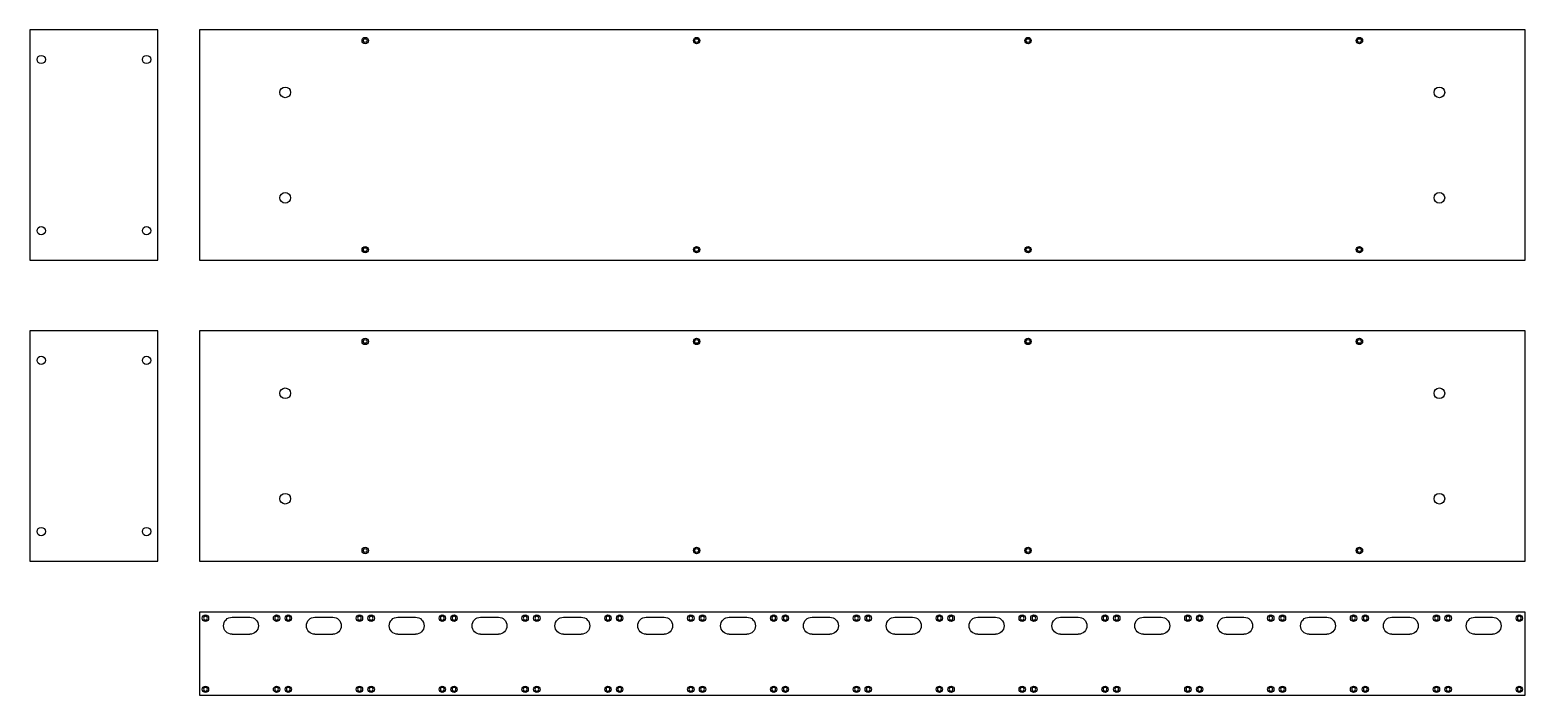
# Model space of a CAD drawing. Extents: x 597 to 1860, y 148 to 710.
import ezdxf

# ---------------------------------------------------------------- set-up
doc = ezdxf.new("R2010")
doc.units = 0
doc.layers.add('DEFAULT', color=7, linetype='CONTINUOUS')

msp = doc.modelspace()

# ---------------------------------------------------------------- linework, layer by layer
at = {"layer": 'DEFAULT'}
for p, q in [((767.9, 213.8, 106), (782.9, 213.8, 106)), ((837.9, 213.8, 106), (852.9, 213.8, 106)), ((907.9, 213.8, 106), (922.9, 213.8, 106)), ((977.9, 213.8, 106), (992.9, 213.8, 106)), ((1047.9, 213.8, 106), (1062.9, 213.8, 106)), ((1117.9, 213.8, 106), (1132.9, 213.8, 106)), ((1187.9, 213.8, 106), (1202.9, 213.8, 106)), ((1257.9, 213.8, 106), (1272.9, 213.8, 106)), ((1327.9, 213.8, 106), (1342.9, 213.8, 106)), ((1397.9, 213.8, 106), (1412.9, 213.8, 106)), ((1467.9, 213.8, 106), (1482.9, 213.8, 106)), ((1537.9, 213.8, 106), (1552.9, 213.8, 106)), ((1607.9, 213.8, 106), (1622.9, 213.8, 106)), ((1677.9, 213.8, 106), (1692.9, 213.8, 106)), ((1747.9, 213.8, 106), (1762.9, 213.8, 106)), ((1817.9, 213.8, 106), (1832.9, 213.8, 106)), ((782.9, 199.3, 106), (767.9, 199.3, 106)), ((852.9, 199.3, 106), (837.9, 199.3, 106)), ((922.9, 199.3, 106), (907.9, 199.3, 106)), ((992.9, 199.3, 106), (977.9, 199.3, 106)), ((1062.9, 199.3, 106), (1047.9, 199.3, 106)), ((1132.9, 199.3, 106), (1117.9, 199.3, 106)), ((1202.9, 199.3, 106), (1187.9, 199.3, 106)), ((1272.9, 199.3, 106), (1257.9, 199.3, 106)), ((1342.9, 199.3, 106), (1327.9, 199.3, 106)), ((1412.9, 199.3, 106), (1397.9, 199.3, 106)), ((1482.9, 199.3, 106), (1467.9, 199.3, 106)), ((1552.9, 199.3, 106), (1537.9, 199.3, 106)), ((1622.9, 199.3, 106), (1607.9, 199.3, 106)), ((1692.9, 199.3, 106), (1677.9, 199.3, 106)), ((1762.9, 199.3, 106), (1747.9, 199.3, 106)), ((1832.9, 199.3, 106), (1817.9, 199.3, 106))]:
    msp.add_line(p, q, dxfattribs=at)
for points in [[(616.1, 710.2), (597.1, 710.2), (597.1, 515.5), (705.2, 515.5), (705.2, 710.2)], [(740.4, 515.5), (1860.4, 515.5), (1860.4, 710.2), (740.4, 710.2), (740.4, 534.5)], [(616.1, 455.9), (597.1, 455.9), (597.1, 261.2), (705.2, 261.2), (705.2, 455.9)], [(740.4, 261.2), (1860.4, 261.2), (1860.4, 455.9), (740.4, 455.9), (740.4, 280.2)], [(1860.4, 218), (740.4, 218), (740.4, 148), (1860.4, 148)]]:
    msp.add_lwpolyline(points, close=True, dxfattribs=at)
for centre, radius in [((880.4, 701.2, 106), 2.71), ((880.4, 701.2, 106), 1.59), ((1160.4, 701.2, 106), 2.71), ((1160.4, 701.2, 106), 1.59), ((1440.4, 701.2, 106), 2.71), ((1440.4, 701.2, 106), 1.59), ((1720.4, 701.2, 106), 2.71), ((1720.4, 701.2, 106), 1.59), ((606.6, 685.2, 106), 3.5), ((695.6, 685.2, 106), 3.5), ((812.8, 657.4, 106), 4.5), ((1788, 657.4, 106), 4.5), ((812.8, 568.3, 106), 4.5), ((1788, 568.3, 106), 4.5), ((606.6, 540.5, 106), 3.5), ((695.6, 540.5, 106), 3.5), ((880.4, 524.5, 106), 2.71), ((880.4, 524.5, 106), 1.59), ((1160.4, 524.5, 106), 2.71), ((1160.4, 524.5, 106), 1.59), ((1440.4, 524.5, 106), 2.71), ((1440.4, 524.5, 106), 1.59), ((1720.4, 524.5, 106), 2.71), ((1720.4, 524.5, 106), 1.59), ((880.4, 446.9, 106), 2.71), ((880.4, 446.9, 106), 1.59), ((1160.4, 446.9, 106), 2.71), ((1160.4, 446.9, 106), 1.59), ((1440.4, 446.9, 106), 2.71), ((1440.4, 446.9, 106), 1.59), ((1720.4, 446.9, 106), 2.71), ((1720.4, 446.9, 106), 1.59), ((606.6, 430.9, 106), 3.5), ((695.6, 430.9, 106), 3.5), ((812.8, 403.1, 106), 4.5), ((1788, 403.1, 106), 4.5), ((812.8, 314, 106), 4.5), ((1788, 314, 106), 4.5), ((606.6, 286.2, 106), 3.5), ((695.6, 286.2, 106), 3.5), ((880.4, 270.2, 106), 2.71), ((880.4, 270.2, 106), 1.59), ((1160.4, 270.2, 106), 2.71), ((1160.4, 270.2, 106), 1.59), ((1440.4, 270.2, 106), 2.71), ((1440.4, 270.2, 106), 1.59), ((1720.4, 270.2, 106), 2.71), ((1720.4, 270.2, 106), 1.59), ((745.4, 213, 106), 2.7), ((805.5, 213, 106), 2.7), ((815.4, 213, 106), 2.7), ((875.5, 213, 106), 2.7), ((885.4, 213, 106), 2.7), ((945.5, 213, 106), 2.7), ((955.4, 213, 106), 2.7), ((1015.5, 213, 106), 2.7), ((1025.4, 213, 106), 2.7), ((1085.5, 213, 106), 2.7), ((1095.4, 213, 106), 2.7), ((1155.5, 213, 106), 2.7), ((1165.4, 213, 106), 2.7), ((1225.5, 213, 106), 2.7), ((1235.4, 213, 106), 2.7), ((1295.5, 213, 106), 2.7), ((1305.4, 213, 106), 2.7), ((1365.5, 213, 106), 2.7), ((1375.4, 213, 106), 2.7), ((1435.5, 213, 106), 2.7), ((1445.4, 213, 106), 2.7), ((1505.5, 213, 106), 2.7), ((1515.4, 213, 106), 2.7), ((1575.5, 213, 106), 2.7), ((1585.4, 213, 106), 2.7), ((1645.5, 213, 106), 2.7), ((1655.4, 213, 106), 2.7), ((1715.5, 213, 106), 2.7), ((1725.4, 213, 106), 2.7), ((1785.5, 213, 106), 2.7), ((1795.4, 213, 106), 2.7), ((1855.5, 213, 106), 2.7), ((745.4, 152.9, 106), 2.7), ((805.5, 152.9, 106), 2.7), ((815.4, 152.9, 106), 2.7), ((875.5, 152.9, 106), 2.7), ((885.4, 152.9, 106), 2.7), ((945.5, 152.9, 106), 2.7), ((955.4, 152.9, 106), 2.7), ((1015.5, 152.9, 106), 2.7), ((1025.4, 152.9, 106), 2.7), ((1085.5, 152.9, 106), 2.7), ((1095.4, 152.9, 106), 2.7), ((1155.5, 152.9, 106), 2.7), ((1165.4, 152.9, 106), 2.7), ((1225.5, 152.9, 106), 2.7), ((1235.4, 152.9, 106), 2.7), ((1295.5, 152.9, 106), 2.7), ((1305.4, 152.9, 106), 2.7), ((1365.5, 152.9, 106), 2.7), ((1375.4, 152.9, 106), 2.7), ((1435.5, 152.9, 106), 2.7), ((1445.4, 152.9, 106), 2.7), ((1505.5, 152.9, 106), 2.7), ((1515.4, 152.9, 106), 2.7), ((1575.5, 152.9, 106), 2.7), ((1585.4, 152.9, 106), 2.7), ((1645.5, 152.9, 106), 2.7), ((1655.4, 152.9, 106), 2.7), ((1715.5, 152.9, 106), 2.7), ((1725.4, 152.9, 106), 2.7), ((1785.5, 152.9, 106), 2.7), ((1795.4, 152.9, 106), 2.7), ((1855.5, 152.9, 106), 2.7)]:
    msp.add_circle(centre, radius, dxfattribs=at)
at = {"layer": 'DEFAULT', "extrusion": (0, 0, -1)}
for centre in [(-745.4, 213, -106), (-805.5, 213, -106), (-815.4, 213, -106), (-875.5, 213, -106), (-885.4, 213, -106), (-945.5, 213, -106), (-955.4, 213, -106), (-1015.5, 213, -106), (-1025.4, 213, -106), (-1085.5, 213, -106), (-1095.4, 213, -106), (-1155.5, 213, -106), (-1165.4, 213, -106), (-1225.5, 213, -106), (-1235.4, 213, -106), (-1295.5, 213, -106), (-1305.4, 213, -106), (-1365.5, 213, -106), (-1375.4, 213, -106), (-1435.5, 213, -106), (-1445.4, 213, -106), (-1505.5, 213, -106), (-1515.4, 213, -106), (-1575.5, 213, -106), (-1585.4, 213, -106), (-1645.5, 213, -106), (-1655.4, 213, -106), (-1715.5, 213, -106), (-1725.4, 213, -106), (-1785.5, 213, -106), (-1795.4, 213, -106), (-1855.5, 213, -106), (-745.4, 152.9, -106), (-805.5, 152.9, -106), (-815.4, 152.9, -106), (-875.5, 152.9, -106), (-885.4, 152.9, -106), (-945.5, 152.9, -106), (-955.4, 152.9, -106), (-1015.5, 152.9, -106), (-1025.4, 152.9, -106), (-1085.5, 152.9, -106), (-1095.4, 152.9, -106), (-1155.5, 152.9, -106), (-1165.4, 152.9, -106), (-1225.5, 152.9, -106), (-1235.4, 152.9, -106), (-1295.5, 152.9, -106), (-1305.4, 152.9, -106), (-1365.5, 152.9, -106), (-1375.4, 152.9, -106), (-1435.5, 152.9, -106), (-1445.4, 152.9, -106), (-1505.5, 152.9, -106), (-1515.4, 152.9, -106), (-1575.5, 152.9, -106), (-1585.4, 152.9, -106), (-1645.5, 152.9, -106), (-1655.4, 152.9, -106), (-1715.5, 152.9, -106), (-1725.4, 152.9, -106), (-1785.5, 152.9, -106), (-1795.4, 152.9, -106), (-1855.5, 152.9, -106)]:
    msp.add_circle(centre, 1.59, dxfattribs=at)
for centre, start, end in [((-767.9, 206.6, -106), 270, 90), ((-782.9, 206.6, -106), 90, 270), ((-837.9, 206.6, -106), 270, 90), ((-852.9, 206.6, -106), 90, 270), ((-907.9, 206.6, -106), 270, 90), ((-922.9, 206.6, -106), 90, 270), ((-977.9, 206.6, -106), 270, 90), ((-992.9, 206.6, -106), 90, 270), ((-1047.9, 206.6, -106), 270, 90), ((-1062.9, 206.6, -106), 90, 270), ((-1117.9, 206.6, -106), 270, 90), ((-1132.9, 206.6, -106), 90, 270), ((-1187.9, 206.6, -106), 270, 90), ((-1202.9, 206.6, -106), 90, 270), ((-1257.9, 206.6, -106), 270, 90), ((-1272.9, 206.6, -106), 90, 270), ((-1327.9, 206.6, -106), 270, 90), ((-1342.9, 206.6, -106), 90, 270), ((-1397.9, 206.6, -106), 270, 90), ((-1412.9, 206.6, -106), 90, 270), ((-1467.9, 206.6, -106), 270, 90), ((-1482.9, 206.6, -106), 90, 270), ((-1537.9, 206.6, -106), 270, 90), ((-1552.9, 206.6, -106), 90, 270), ((-1607.9, 206.6, -106), 270, 90), ((-1622.9, 206.6, -106), 90, 270), ((-1677.9, 206.6, -106), 270, 90), ((-1692.9, 206.6, -106), 90, 270), ((-1747.9, 206.6, -106), 270, 90), ((-1762.9, 206.6, -106), 90, 270), ((-1817.9, 206.6, -106), 270, 90), ((-1832.9, 206.6, -106), 90, 270)]:
    msp.add_arc(centre, 7.25, start, end, dxfattribs=at)

doc.saveas('drawing.dxf')
